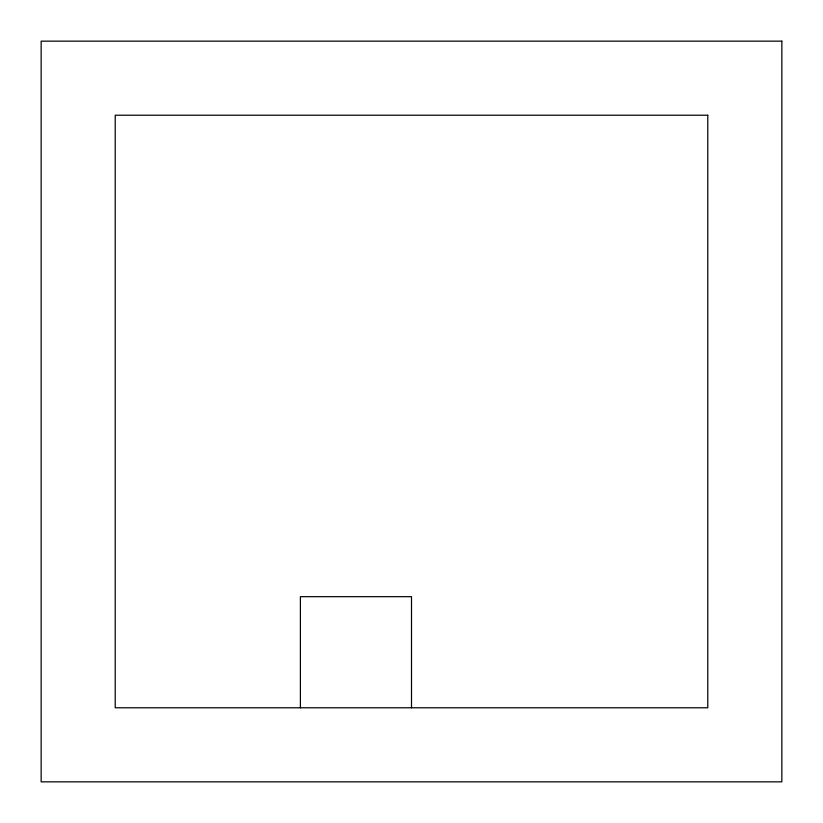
<?xml version="1.0" encoding="UTF-8"?>
<svg xmlns="http://www.w3.org/2000/svg" width="823" height="823" viewBox="0 0 823 823"><rect width="100%" height="100%" fill="white"/><g stroke="black" fill="none" stroke-linecap="round" stroke-linejoin="round"><path stroke-width="1.23" d="M411.5 707.78L411.5 596.675L300.395 596.675L300.395 707.78M781.85 41.15L41.15 41.15L41.15 781.85L781.85 781.85L781.85 41.15M707.78 115.22L115.22 115.22L115.22 707.78L707.78 707.78L707.78 115.22"/></g></svg>
